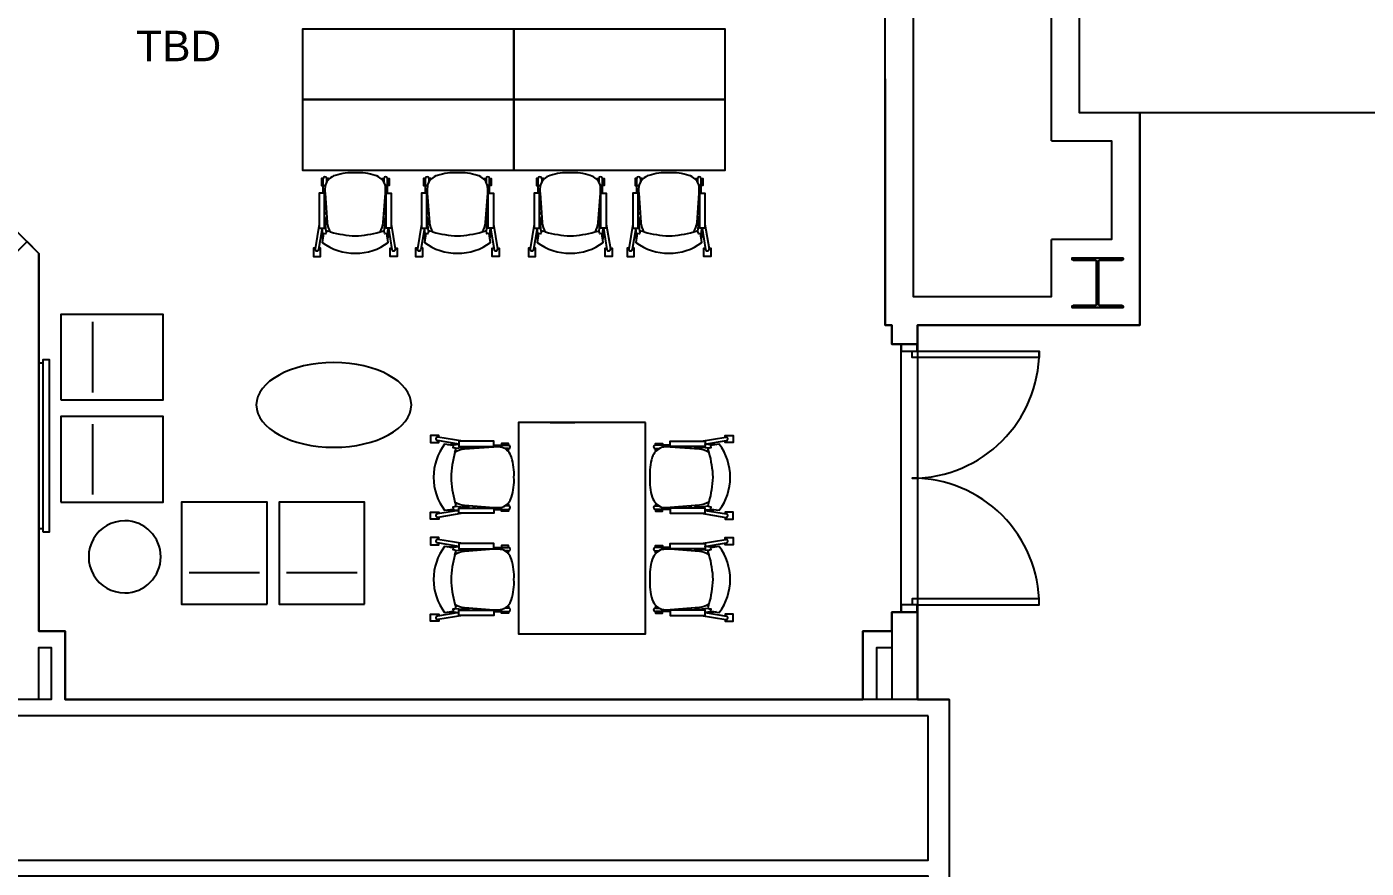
# Model space of a CAD drawing. Header units: inches. Extents: x 0 to 165, y 0 to 113.
# Drawn here: x 42.6 to 74.28, y 57.48 to 77.37 of the extents above; entities that cross this region are included whole.
import ezdxf

# ---------------------------------------------------------------- set-up
doc = ezdxf.new("R2010")
doc.units = ezdxf.units.IN
doc.header["$MEASUREMENT"] = 0
for name, color, linetype in [('COE', 2, 'Continuous'), ('Furnishings', 7, 'Continuous'), ('FYE', 3, 'Continuous'), ('FYE_Info', 7, 'Continuous'), ('IntDoorsWindows', 4, 'Continuous'), ('IntWalls', 5, 'Continuous'), ('Structure', 1, 'Continuous')]:
    doc.layers.add(name, color=color, linetype=linetype)
doc.styles.add('PDF ArialMT', font='arial.ttf')

msp = doc.modelspace()

# ---------------------------------------------------------------- linework, layer by layer
at = {"layer": 'COE'}
msp.add_lwpolyline([(65.616, 97.98), (67.424, 96.172), (69.672, 96.172), (69.672, 97.98), (77.421, 97.98), (77.421, 94.669), (89.7, 94.669), (89.7, 89.671), (76.668, 89.671), (76.668, 75.342), (67.502, 75.342), (67.502, 87.97), (63.166, 92.306), (18.599, 92.306)], dxfattribs=at)
at = {"layer": 'Furnishings'}
for points in [[(49.122, 75.655), (54.122, 75.655), (54.122, 77.32), (49.122, 77.32)], [(54.122, 75.655), (59.123, 75.655), (59.123, 77.32), (54.122, 77.32)], [(49.122, 75.655), (49.122, 73.987), (54.122, 73.987), (54.122, 75.655)], [(54.122, 75.655), (54.122, 73.987), (59.123, 73.987), (59.123, 75.655)], [(49.647, 73.44), (49.521, 73.44), (49.521, 72.61), (49.647, 72.61)], [(51.1, 73.44), (51.224, 73.44), (51.224, 72.61), (51.1, 72.61)], [(52.064, 73.44), (51.938, 73.44), (51.938, 72.61), (52.064, 72.61)], [(53.517, 73.44), (53.641, 73.44), (53.641, 72.61), (53.517, 72.61)], [(54.73, 73.44), (54.604, 73.44), (54.604, 72.61), (54.73, 72.61)], [(56.183, 73.44), (56.309, 73.44), (56.309, 72.61), (56.183, 72.61)], [(57.062, 73.44), (56.939, 73.44), (56.939, 72.61), (57.062, 72.61)], [(58.518, 73.44), (58.641, 73.44), (58.641, 72.61), (58.518, 72.61)], [(43.413, 68.55), (45.83, 68.55), (45.83, 70.572), (43.413, 70.572)], [(42.991, 65.423), (42.991, 69.505), (43.137, 69.505), (43.137, 65.423)], [(43.413, 66.133), (45.83, 66.133), (45.83, 68.155), (43.413, 68.155)], [(57.233, 68.017), (54.231, 68.017), (54.231, 63.018), (57.233, 63.018)], [(53.649, 67.447), (53.649, 67.572), (52.819, 67.572), (52.819, 67.447)], [(57.816, 67.447), (57.816, 67.572), (58.645, 67.572), (58.645, 67.447)], [(48.286, 63.716), (48.286, 66.133), (46.264, 66.133), (46.264, 63.716)], [(50.592, 63.716), (50.592, 66.133), (48.57, 66.133), (48.57, 63.716)], [(53.649, 65.993), (53.649, 65.87), (52.819, 65.87), (52.819, 65.993)], [(57.816, 65.993), (57.816, 65.87), (58.645, 65.87), (58.645, 65.993)], [(53.649, 65.032), (53.649, 65.155), (52.819, 65.155), (52.819, 65.032)], [(57.816, 65.032), (57.816, 65.155), (58.645, 65.155), (58.645, 65.032)], [(53.649, 63.576), (53.649, 63.453), (52.819, 63.453), (52.819, 63.576)], [(57.816, 63.576), (57.816, 63.453), (58.645, 63.453), (58.645, 63.576)]]:
    msp.add_lwpolyline(points, close=True, dxfattribs=at)
for points in [[(50.958, 72.521, 0.129392), (51.036, 72.746), (51.088, 73.44, 0.062318), (51.077, 73.637, 0.240908), (50.845, 73.86, 0.088263), (50.373, 73.919, 0.08829), (49.9, 73.86, 0.240906), (49.667, 73.637, 0.054538), (49.657, 73.44), (49.708, 72.746, 0.1294), (49.787, 72.521), (49.717, 72.542)], [(53.375, 72.521, 0.129411), (53.453, 72.746), (53.505, 73.44, 0.062354), (53.494, 73.637, 0.240903), (53.262, 73.86, 0.088261), (52.79, 73.919, 0.088289), (52.317, 73.86, 0.240901), (52.084, 73.637, 0.054538), (52.074, 73.44), (52.125, 72.746, 0.129401), (52.204, 72.521), (52.134, 72.542)], [(56.041, 72.521, 0.129363), (56.119, 72.746), (56.171, 73.44, 0.070146), (56.161, 73.637, 0.238684), (55.93, 73.86, 0.087885), (55.456, 73.919, 0.087885), (54.983, 73.86, 0.238681), (54.752, 73.637, 0.070122), (54.742, 73.44), (54.794, 72.746, 0.129422), (54.872, 72.521), (54.8, 72.542)], [(58.376, 72.521, 0.129363), (58.454, 72.746), (58.505, 73.44, 0.054514), (58.495, 73.637, 0.240913), (58.263, 73.86, 0.088291), (57.789, 73.919, 0.088263), (57.318, 73.86, 0.240917), (57.085, 73.637, 0.062305), (57.075, 73.44), (57.126, 72.746, 0.129381), (57.204, 72.521), (57.134, 72.542)], [(49.787, 72.521, 0.058109), (50.373, 72.429, 0.0579), (50.958, 72.521), (51.028, 72.542)], [(52.204, 72.521, 0.058109), (52.79, 72.429, 0.0579), (53.375, 72.521), (53.445, 72.542)], [(54.87, 72.521, 0.057705), (55.456, 72.429, 0.057705), (56.041, 72.521), (56.113, 72.542)], [(57.204, 72.521, 0.057902), (57.789, 72.429, 0.058107), (58.376, 72.521), (58.446, 72.542)], [(49.682, 72.517), (49.675, 72.476), (49.624, 72.484), (49.593, 72.276, 0.166269), (50.373, 72.017, 0.165679), (51.154, 72.276), (51.123, 72.484), (51.071, 72.476), (51.063, 72.517)], [(52.099, 72.517), (52.092, 72.476), (52.041, 72.484), (52.01, 72.276, 0.166271), (52.79, 72.017, 0.165676), (53.571, 72.276), (53.54, 72.484), (53.486, 72.476), (53.48, 72.517)], [(54.767, 72.517), (54.759, 72.476), (54.707, 72.484), (54.676, 72.276, 0.166272), (55.456, 72.017, 0.166271), (56.237, 72.276), (56.206, 72.484), (56.154, 72.476), (56.146, 72.517)], [(57.099, 72.517), (57.093, 72.476), (57.04, 72.484), (57.009, 72.276, 0.165682), (57.789, 72.017, 0.166271), (58.569, 72.276), (58.538, 72.484), (58.487, 72.476), (58.481, 72.517)], [(52.727, 67.412), (52.685, 67.418), (52.694, 67.469), (52.486, 67.5, 0.166272), (52.226, 66.72, 0.16568), (52.486, 65.94), (52.694, 65.97), (52.685, 66.024), (52.727, 66.03)], [(58.738, 66.03), (58.779, 66.024), (58.771, 65.97), (58.981, 65.94, 0.162121), (59.24, 66.72, 0.162714), (58.981, 67.5), (58.771, 67.469), (58.779, 67.418), (58.738, 67.412, 0.374945), (58.713, 67.377), (58.734, 67.307, 0.131537), (58.51, 67.385), (57.818, 67.436, 0.054368), (57.618, 67.426, 0.240889), (57.396, 67.193, 0.088313), (57.338, 66.72, 0.088299), (57.396, 66.248, 0.240885), (57.618, 66.016)], [(52.731, 67.307, 0.058116), (52.638, 66.72, 0.057909), (52.731, 66.135), (52.751, 66.065)], [(53.846, 66.016, 0.240917), (54.069, 66.248, 0.088319), (54.126, 66.72, 0.088333), (54.069, 67.193, 0.240921), (53.846, 67.426, 0.054367), (53.647, 67.436), (52.955, 67.385, 0.131533), (52.731, 67.307), (52.751, 67.377)], [(58.734, 67.307, -0.058108), (58.827, 66.72, -0.057901), (58.734, 66.135), (58.713, 66.065)], [(52.731, 66.135, 0.131552), (52.955, 66.057), (53.647, 66.005)], [(58.734, 66.135, -0.131555), (58.51, 66.057), (57.818, 66.005)], [(52.727, 64.995), (52.685, 65.001), (52.694, 65.052), (52.486, 65.083, 0.166273), (52.226, 64.303, 0.166072), (52.486, 63.525), (52.694, 63.556), (52.685, 63.607), (52.727, 63.613)], [(53.846, 63.599, 0.240919), (54.069, 63.831, 0.08832), (54.126, 64.303, 0.088333), (54.069, 64.776, 0.240923), (53.846, 65.009, 0.054379), (53.647, 65.019), (52.955, 64.968, 0.131532), (52.731, 64.89), (52.751, 64.96)], [(58.738, 63.613), (58.779, 63.607), (58.771, 63.556), (58.981, 63.525, 0.162506), (59.24, 64.303, 0.162715), (58.981, 65.083), (58.771, 65.052), (58.779, 65.001), (58.738, 64.995, 0.374879), (58.713, 64.96), (58.734, 64.89, 0.131536), (58.51, 64.968), (57.818, 65.019, 0.05438), (57.618, 65.009, 0.240891), (57.396, 64.776, 0.088313), (57.338, 64.303, 0.0883), (57.396, 63.831, 0.240887), (57.618, 63.599)], [(52.731, 64.89, 0.058116), (52.638, 64.303, 0.057909), (52.731, 63.718), (52.751, 63.648)], [(58.734, 64.89, -0.058108), (58.827, 64.303, -0.057901), (58.734, 63.718), (58.713, 63.648)], [(52.731, 63.718, 0.131533), (52.955, 63.64), (53.647, 63.588)], [(58.734, 63.718, -0.131536), (58.51, 63.64), (57.818, 63.588)]]:
    msp.add_lwpolyline(points, format="xyb", dxfattribs=at)
for points in [[(49.614, 73.44), (49.614, 73.785), (49.573, 73.785), (49.573, 73.619), (49.665, 73.619)], [(49.739, 73.757), (49.739, 73.785), (49.696, 73.785), (49.696, 73.701)], [(51.007, 73.757), (51.007, 73.785), (51.049, 73.785), (51.049, 73.701)], [(51.131, 73.44), (51.131, 73.785), (51.174, 73.785), (51.174, 73.619), (51.08, 73.619)], [(52.031, 73.44), (52.031, 73.785), (51.99, 73.785), (51.99, 73.619), (52.082, 73.619)], [(52.156, 73.757), (52.156, 73.785), (52.113, 73.785), (52.113, 73.701)], [(53.422, 73.757), (53.422, 73.785), (53.466, 73.785), (53.466, 73.701)], [(53.548, 73.44), (53.548, 73.785), (53.589, 73.785), (53.589, 73.619), (53.497, 73.619)], [(54.697, 73.44), (54.697, 73.785), (54.656, 73.785), (54.656, 73.619), (54.748, 73.619)], [(54.822, 73.757), (54.822, 73.785), (54.781, 73.785), (54.781, 73.701)], [(56.091, 73.757), (56.091, 73.785), (56.132, 73.785), (56.132, 73.701)], [(56.216, 73.44), (56.216, 73.785), (56.257, 73.785), (56.257, 73.619), (56.165, 73.619)], [(57.031, 73.44), (57.031, 73.785), (56.99, 73.785), (56.99, 73.619), (57.083, 73.619)], [(57.157, 73.757), (57.157, 73.785), (57.114, 73.785), (57.114, 73.701)], [(58.423, 73.757), (58.423, 73.785), (58.466, 73.785), (58.466, 73.701)], [(58.549, 73.44), (58.549, 73.785), (58.59, 73.785), (58.59, 73.619), (58.497, 73.619)], [(49.694, 72.948), (49.647, 72.948)], [(49.686, 72.53), (49.647, 72.933)], [(51.051, 72.948), (51.1, 72.948)], [(51.059, 72.53), (51.1, 72.933)], [(52.111, 72.948), (52.064, 72.948)], [(52.103, 72.53), (52.064, 72.933)], [(53.468, 72.948), (53.517, 72.948)], [(53.476, 72.53), (53.517, 72.933)], [(54.777, 72.948), (54.73, 72.948)], [(54.769, 72.53), (54.73, 72.933)], [(56.136, 72.948), (56.183, 72.948)], [(56.144, 72.53), (56.183, 72.933)], [(57.112, 72.948), (57.062, 72.948)], [(57.103, 72.53), (57.062, 72.933)], [(58.468, 72.948), (58.518, 72.948)], [(58.477, 72.53), (58.518, 72.933)], [(49.521, 72.707), (49.424, 72.12)], [(49.603, 72.35), (49.589, 72.46), (49.589, 72.614), (49.507, 72.106)], [(49.614, 72.414), (49.593, 72.61)], [(49.702, 72.843), (49.669, 72.843), (49.669, 72.692)], [(51.042, 72.843), (51.075, 72.843), (51.075, 72.692)], [(51.133, 72.414), (51.152, 72.61)], [(51.141, 72.35), (51.156, 72.46), (51.156, 72.61), (51.24, 72.106)], [(51.224, 72.707), (51.32, 72.12)], [(51.938, 72.707), (51.841, 72.12)], [(52.02, 72.35), (52.006, 72.46), (52.006, 72.614), (51.924, 72.106)], [(52.031, 72.414), (52.01, 72.61)], [(52.119, 72.843), (52.086, 72.843), (52.086, 72.692)], [(53.459, 72.843), (53.492, 72.843), (53.492, 72.692)], [(53.55, 72.414), (53.569, 72.61)], [(53.558, 72.35), (53.573, 72.46), (53.573, 72.61), (53.655, 72.106)], [(53.641, 72.707), (53.737, 72.12)], [(54.604, 72.707), (54.507, 72.12)], [(54.686, 72.35), (54.674, 72.46), (54.674, 72.614), (54.59, 72.106)], [(54.697, 72.414), (54.678, 72.61)], [(54.785, 72.843), (54.752, 72.843), (54.752, 72.692)], [(56.128, 72.843), (56.158, 72.843), (56.158, 72.692)], [(56.216, 72.414), (56.235, 72.61)], [(56.239, 72.61), (56.239, 72.46), (56.226, 72.35)], [(56.241, 72.61), (56.323, 72.106)], [(56.309, 72.707), (56.406, 72.12)], [(56.939, 72.707), (56.842, 72.12)], [(57.021, 72.35), (57.007, 72.46), (57.007, 72.614), (56.924, 72.106)], [(57.029, 72.414), (57.011, 72.61)], [(57.12, 72.843), (57.087, 72.843), (57.087, 72.692)], [(58.46, 72.843), (58.493, 72.843), (58.493, 72.692)], [(58.549, 72.414), (58.569, 72.61)], [(58.559, 72.35), (58.573, 72.46), (58.573, 72.61), (58.656, 72.106)], [(58.641, 72.707), (58.738, 72.12)], [(49.426, 72.136), (49.383, 72.136), (49.383, 71.945), (49.55, 71.945), (49.55, 72.136), (49.511, 72.136)], [(51.318, 72.136), (51.362, 72.136), (51.362, 71.945), (51.195, 71.945), (51.195, 72.136), (51.234, 72.136)], [(51.843, 72.136), (51.8, 72.136), (51.8, 71.945), (51.967, 71.945), (51.967, 72.136), (51.928, 72.136)], [(53.735, 72.136), (53.779, 72.136), (53.779, 71.945), (53.612, 71.945), (53.612, 72.136), (53.651, 72.136)], [(54.511, 72.136), (54.466, 72.136), (54.466, 71.945), (54.633, 71.945), (54.633, 72.136), (54.596, 72.136)], [(56.401, 72.136), (56.447, 72.136), (56.447, 71.945), (56.28, 71.945), (56.28, 72.136), (56.317, 72.136)], [(56.844, 72.136), (56.801, 72.136), (56.801, 71.945), (56.968, 71.945), (56.968, 72.136), (56.928, 72.136)], [(58.736, 72.136), (58.779, 72.136), (58.779, 71.945), (58.612, 71.945), (58.612, 72.136), (58.652, 72.136)], [(44.162, 70.395), (44.162, 68.727)], [(42.991, 65.505), (42.888, 65.505), (42.888, 69.423), (42.991, 69.423)], [(44.162, 67.978), (44.162, 66.31)], [(54.983, 68.017), (55.566, 68.017)], [(52.346, 67.667), (52.346, 67.71), (52.154, 67.71), (52.154, 67.543), (52.346, 67.543), (52.346, 67.582)], [(52.558, 67.49), (52.669, 67.504), (52.823, 67.504), (52.315, 67.587)], [(52.916, 67.572), (52.329, 67.669)], [(52.624, 67.48), (52.819, 67.5)], [(53.649, 67.48), (53.995, 67.48), (53.995, 67.521), (53.828, 67.521), (53.828, 67.428)], [(57.816, 67.48), (57.47, 67.48), (57.47, 67.521), (57.637, 67.521), (57.637, 67.428)], [(58.549, 67.572), (59.135, 67.669)], [(58.907, 67.49), (58.796, 67.504), (58.641, 67.504), (59.15, 67.587)], [(58.841, 67.48), (58.645, 67.5)], [(59.119, 67.667), (59.119, 67.71), (59.312, 67.71), (59.312, 67.543), (59.119, 67.543), (59.119, 67.582)], [(52.739, 67.407), (53.142, 67.447)], [(53.052, 67.391), (53.052, 67.424), (52.899, 67.424)], [(53.157, 67.399), (53.157, 67.447)], [(53.966, 67.354), (53.995, 67.354), (53.995, 67.397), (53.908, 67.397)], [(57.499, 67.354), (57.47, 67.354), (57.47, 67.397), (57.556, 67.397)], [(58.308, 67.399), (58.308, 67.447)], [(58.728, 67.407), (58.322, 67.447)], [(58.413, 67.391), (58.413, 67.424), (58.565, 67.424)], [(52.346, 65.775), (52.346, 65.732), (52.154, 65.732), (52.154, 65.898), (52.346, 65.898), (52.346, 65.859)], [(52.558, 65.952), (52.669, 65.938), (52.819, 65.938), (52.315, 65.855)], [(52.624, 65.96), (52.819, 65.942)], [(52.739, 66.034), (53.142, 65.993)], [(53.052, 66.051), (53.052, 66.018), (52.899, 66.018)], [(53.157, 66.043), (53.157, 65.993)], [(53.649, 65.962), (53.995, 65.962), (53.995, 65.921), (53.828, 65.921), (53.828, 66.014)], [(53.966, 66.088), (53.995, 66.088), (53.995, 66.045), (53.908, 66.045)], [(57.499, 66.088), (57.47, 66.088), (57.47, 66.045), (57.556, 66.045)], [(57.816, 65.962), (57.47, 65.962), (57.47, 65.921), (57.637, 65.921), (57.637, 66.014)], [(58.308, 66.043), (58.308, 65.993)], [(58.728, 66.034), (58.322, 65.993)], [(58.413, 66.051), (58.413, 66.018), (58.565, 66.018)], [(58.841, 65.96), (58.645, 65.942)], [(58.907, 65.952), (58.796, 65.938), (58.645, 65.938), (59.15, 65.855)], [(59.119, 65.775), (59.119, 65.732), (59.312, 65.732), (59.312, 65.898), (59.119, 65.898), (59.119, 65.859)], [(52.916, 65.87), (52.329, 65.773)], [(58.549, 65.87), (59.135, 65.773)], [(52.346, 65.25), (52.346, 65.293), (52.154, 65.293), (52.154, 65.126), (52.346, 65.126), (52.346, 65.165)], [(52.916, 65.155), (52.329, 65.252)], [(58.549, 65.155), (59.135, 65.252)], [(59.119, 65.25), (59.119, 65.293), (59.312, 65.293), (59.312, 65.126), (59.119, 65.126), (59.119, 65.165)], [(52.558, 65.073), (52.669, 65.087), (52.823, 65.087), (52.315, 65.17)], [(52.624, 65.063), (52.819, 65.083)], [(52.739, 64.99), (53.142, 65.032)], [(53.052, 64.974), (53.052, 65.007), (52.899, 65.007)], [(53.157, 64.982), (53.157, 65.032)], [(53.649, 65.063), (53.995, 65.063), (53.995, 65.104), (53.828, 65.104), (53.828, 65.011)], [(53.966, 64.937), (53.995, 64.937), (53.995, 64.98), (53.908, 64.98)], [(57.816, 65.063), (57.47, 65.063), (57.47, 65.104), (57.637, 65.104), (57.637, 65.011)], [(57.499, 64.937), (57.47, 64.937), (57.47, 64.98), (57.556, 64.98)], [(58.308, 64.982), (58.308, 65.032)], [(58.728, 64.99), (58.322, 65.032)], [(58.413, 64.974), (58.413, 65.007), (58.565, 65.007)], [(58.907, 65.073), (58.796, 65.087), (58.641, 65.087), (59.15, 65.17)], [(58.841, 65.063), (58.645, 65.083)], [(46.441, 64.466), (48.109, 64.466)], [(48.747, 64.466), (50.415, 64.466)], [(53.966, 63.671), (53.995, 63.671), (53.995, 63.628), (53.908, 63.628)], [(57.499, 63.671), (57.47, 63.671), (57.47, 63.628), (57.556, 63.628)], [(52.346, 63.358), (52.346, 63.315), (52.154, 63.315), (52.154, 63.481), (52.346, 63.481), (52.346, 63.442)], [(52.558, 63.535), (52.669, 63.521), (52.819, 63.521), (52.315, 63.438)], [(52.916, 63.453), (52.329, 63.356)], [(52.624, 63.545), (52.819, 63.525)], [(52.739, 63.617), (53.142, 63.576)], [(53.052, 63.634), (53.052, 63.601), (52.899, 63.601)], [(53.157, 63.626), (53.157, 63.576)], [(53.649, 63.545), (53.995, 63.545), (53.995, 63.504), (53.828, 63.504), (53.828, 63.597)], [(57.816, 63.545), (57.47, 63.545), (57.47, 63.504), (57.637, 63.504), (57.637, 63.597)], [(58.308, 63.626), (58.308, 63.576)], [(58.728, 63.617), (58.322, 63.576)], [(58.413, 63.634), (58.413, 63.601), (58.565, 63.601)], [(58.549, 63.453), (59.135, 63.356)], [(58.841, 63.545), (58.645, 63.525)], [(58.907, 63.535), (58.796, 63.521), (58.645, 63.521), (59.15, 63.438)], [(59.119, 63.358), (59.119, 63.315), (59.312, 63.315), (59.312, 63.481), (59.119, 63.481), (59.119, 63.442)]]:
    msp.add_lwpolyline(points, dxfattribs=at)
msp.add_lwpolyline([(44.922, 63.986, 0.999034), (44.922, 65.692, 1.000934)], format="xyb", close=True, dxfattribs=at)
for centre, radius, start, end in [((49.655, 73.785), 0.0413, 0.168, 179.8368), ((51.09, 73.785), 0.0413, 0.1575, 179.8358), ((52.072, 73.785), 0.0413, 0.1604, 179.8358), ((53.507, 73.785), 0.0413, 0.1642, 179.8358), ((54.74, 73.785), 0.0413, 0.1661, 89.8384), ((56.173, 73.785), 0.0413, 90.1673, 179.8282), ((57.072, 73.785), 0.0413, 0.1623, 179.8358), ((58.507, 73.785), 0.0413, 0.1565, 179.8282), ((56.193, 72.823), 0.0404, 116.0826, 153.9174), ((53.995, 67.438), 0.0413, 270.1664, 89.8365), ((57.47, 67.438), 0.0413, 90.1662, 269.831), ((53.258, 67.401), 0.072, 140.4513, 179.5824), ((58.475, 67.498), 0.0976, 216.4181, 233.564), ((53.995, 66.004), 0.0413, 270.1702, 89.8346), ((57.47, 66.003), 0.0413, 90.1681, 269.8272), ((58.475, 65.943), 0.0976, 126.4293, 143.5886), ((53.995, 65.021), 0.0413, 270.1683, 89.8327), ((57.47, 65.021), 0.0413, 90.17, 269.8291), ((58.475, 65.081), 0.0975, 216.4085, 233.5825), ((53.995, 63.587), 0.0413, 270.1626, 89.8336), ((57.47, 63.586), 0.0413, 90.169, 269.8348), ((58.475, 63.526), 0.0976, 126.436, 143.5819)]:
    msp.add_arc(centre, radius, start, end, dxfattribs=at)
for points in [[(54.74, 73.827), (54.715, 73.827), (54.697, 73.808), (54.697, 73.785)], [(56.216, 73.785), (56.216, 73.808), (56.198, 73.827), (56.173, 73.827)], [(49.647, 72.993), (49.659, 72.983), (49.675, 72.978), (49.692, 72.978)], [(49.673, 72.84), (49.669, 72.849), (49.661, 72.855), (49.653, 72.859)], [(51.053, 72.978), (51.069, 72.978), (51.086, 72.983), (51.1, 72.993)], [(51.092, 72.859), (51.084, 72.855), (51.077, 72.849), (51.071, 72.84)], [(52.064, 72.993), (52.076, 72.983), (52.092, 72.978), (52.109, 72.978)], [(52.09, 72.84), (52.086, 72.849), (52.078, 72.855), (52.07, 72.859)], [(53.47, 72.978), (53.486, 72.978), (53.503, 72.983), (53.517, 72.993)], [(53.509, 72.859), (53.501, 72.855), (53.494, 72.849), (53.488, 72.84)], [(54.73, 72.993), (54.742, 72.983), (54.759, 72.978), (54.775, 72.978)], [(54.756, 72.84), (54.752, 72.849), (54.746, 72.855), (54.736, 72.859)], [(56.138, 72.978), (56.154, 72.978), (56.171, 72.983), (56.183, 72.993)], [(57.062, 72.993), (57.077, 72.983), (57.093, 72.978), (57.11, 72.978)], [(57.091, 72.84), (57.085, 72.849), (57.079, 72.855), (57.07, 72.859)], [(58.47, 72.978), (58.487, 72.978), (58.503, 72.983), (58.518, 72.993)], [(58.51, 72.859), (58.501, 72.855), (58.495, 72.849), (58.489, 72.84)], [(49.717, 72.542), (49.702, 72.546), (49.688, 72.538), (49.684, 72.523)], [(51.034, 72.542), (51.032, 72.542), (51.03, 72.542), (51.028, 72.542)], [(51.063, 72.517), (51.063, 72.532), (51.049, 72.544), (51.034, 72.542)], [(52.134, 72.542), (52.119, 72.546), (52.105, 72.538), (52.101, 72.523)], [(53.451, 72.542), (53.449, 72.542), (53.447, 72.542), (53.445, 72.542)], [(53.48, 72.517), (53.478, 72.532), (53.466, 72.544), (53.451, 72.542)], [(54.8, 72.542), (54.785, 72.546), (54.771, 72.538), (54.767, 72.523)], [(56.117, 72.542), (56.117, 72.542), (56.115, 72.542), (56.113, 72.542)], [(56.146, 72.517), (56.146, 72.532), (56.134, 72.544), (56.117, 72.542)], [(57.134, 72.542), (57.12, 72.546), (57.103, 72.538), (57.099, 72.523)], [(58.452, 72.542), (58.45, 72.542), (58.448, 72.542), (58.446, 72.542)], [(58.481, 72.517), (58.479, 72.532), (58.466, 72.544), (58.452, 72.542)], [(49.603, 72.515), (49.597, 72.513), (49.593, 72.509), (49.589, 72.503)], [(49.684, 72.523), (49.682, 72.521), (49.682, 72.519), (49.682, 72.517)], [(51.156, 72.503), (51.152, 72.509), (51.147, 72.513), (51.141, 72.515)], [(52.02, 72.515), (52.014, 72.513), (52.01, 72.509), (52.006, 72.503)], [(52.101, 72.523), (52.099, 72.521), (52.099, 72.519), (52.099, 72.517)], [(53.573, 72.503), (53.569, 72.509), (53.564, 72.513), (53.558, 72.515)], [(54.686, 72.515), (54.682, 72.513), (54.678, 72.509), (54.674, 72.503)], [(54.767, 72.523), (54.767, 72.521), (54.767, 72.519), (54.767, 72.517)], [(56.239, 72.503), (56.235, 72.509), (56.231, 72.513), (56.226, 72.515)], [(57.021, 72.515), (57.015, 72.513), (57.011, 72.509), (57.007, 72.503)], [(57.099, 72.523), (57.099, 72.521), (57.099, 72.519), (57.099, 72.517)], [(58.573, 72.503), (58.569, 72.509), (58.565, 72.513), (58.559, 72.515)], [(49.424, 72.12), (49.42, 72.097), (49.435, 72.075), (49.457, 72.073)], [(49.457, 72.073), (49.48, 72.068), (49.503, 72.083), (49.507, 72.106)], [(51.24, 72.106), (51.242, 72.083), (51.265, 72.068), (51.287, 72.073)], [(51.287, 72.073), (51.31, 72.075), (51.325, 72.097), (51.32, 72.12)], [(51.841, 72.12), (51.837, 72.097), (51.852, 72.075), (51.874, 72.073)], [(51.874, 72.073), (51.897, 72.068), (51.92, 72.083), (51.924, 72.106)], [(53.655, 72.106), (53.659, 72.083), (53.682, 72.068), (53.704, 72.073)], [(53.704, 72.073), (53.727, 72.075), (53.741, 72.097), (53.737, 72.12)], [(54.507, 72.12), (54.503, 72.097), (54.52, 72.075), (54.542, 72.073)], [(54.542, 72.073), (54.565, 72.068), (54.586, 72.083), (54.59, 72.106)], [(56.323, 72.106), (56.327, 72.083), (56.348, 72.068), (56.371, 72.073)], [(56.371, 72.073), (56.393, 72.075), (56.41, 72.097), (56.406, 72.12)], [(56.842, 72.12), (56.838, 72.097), (56.852, 72.075), (56.875, 72.073)], [(56.875, 72.073), (56.898, 72.068), (56.92, 72.083), (56.924, 72.106)], [(58.656, 72.106), (58.66, 72.083), (58.682, 72.068), (58.705, 72.073)], [(58.705, 72.073), (58.728, 72.075), (58.742, 72.097), (58.738, 72.12)], [(49.865, 69.431), (48.852, 69.431), (48.033, 68.982), (48.033, 68.431)], [(51.699, 68.431), (51.699, 68.982), (50.878, 69.431), (49.865, 69.431)], [(48.033, 68.431), (48.033, 67.879), (48.852, 67.43), (49.865, 67.43)], [(49.865, 67.43), (50.878, 67.43), (51.699, 67.879), (51.699, 68.431)], [(52.28, 67.636), (52.278, 67.613), (52.292, 67.591), (52.315, 67.587)], [(52.329, 67.669), (52.307, 67.673), (52.284, 67.659), (52.28, 67.636)], [(52.724, 67.49), (52.72, 67.496), (52.716, 67.5), (52.712, 67.504)], [(58.752, 67.504), (58.748, 67.5), (58.744, 67.496), (58.74, 67.49)], [(59.185, 67.636), (59.181, 67.659), (59.16, 67.673), (59.135, 67.669)], [(59.15, 67.587), (59.172, 67.591), (59.189, 67.613), (59.185, 67.636)], [(52.733, 67.41), (52.731, 67.412), (52.729, 67.412), (52.727, 67.412)], [(52.751, 67.377), (52.755, 67.391), (52.747, 67.407), (52.733, 67.41)], [(53.05, 67.42), (53.056, 67.426), (53.064, 67.432), (53.068, 67.44)], [(58.279, 67.401), (58.279, 67.418), (58.273, 67.434), (58.265, 67.447)], [(58.713, 67.383), (58.713, 67.381), (58.713, 67.379), (58.713, 67.377)], [(52.712, 65.938), (52.716, 65.942), (52.72, 65.946), (52.724, 65.952)], [(52.727, 66.03), (52.741, 66.032), (52.753, 66.045), (52.751, 66.059)], [(52.751, 66.059), (52.751, 66.061), (52.751, 66.063), (52.751, 66.065)], [(53.068, 66.001), (53.064, 66.01), (53.056, 66.016), (53.05, 66.022)], [(53.186, 66.04), (53.186, 66.024), (53.192, 66.008), (53.202, 65.993)], [(53.647, 66.005), (53.715, 66.001), (53.781, 66.003), (53.846, 66.016)], [(57.618, 66.016), (57.684, 66.003), (57.75, 66.001), (57.818, 66.005)], [(58.265, 65.993), (58.273, 66.008), (58.279, 66.024), (58.279, 66.04)], [(58.713, 66.065), (58.711, 66.051), (58.72, 66.034), (58.734, 66.03)], [(58.734, 66.03), (58.734, 66.03), (58.736, 66.03), (58.738, 66.03)], [(58.74, 65.952), (58.744, 65.946), (58.748, 65.942), (58.752, 65.938)], [(52.315, 65.855), (52.292, 65.851), (52.278, 65.828), (52.28, 65.806)], [(52.28, 65.806), (52.284, 65.783), (52.307, 65.769), (52.329, 65.773)], [(59.135, 65.773), (59.16, 65.769), (59.181, 65.783), (59.185, 65.806)], [(59.185, 65.806), (59.189, 65.828), (59.172, 65.851), (59.15, 65.855)], [(52.329, 65.252), (52.307, 65.256), (52.284, 65.242), (52.28, 65.219)], [(59.185, 65.219), (59.181, 65.242), (59.16, 65.256), (59.135, 65.252)], [(52.28, 65.219), (52.278, 65.196), (52.292, 65.174), (52.315, 65.17)], [(52.724, 65.073), (52.72, 65.079), (52.716, 65.083), (52.712, 65.087)], [(52.733, 64.993), (52.731, 64.995), (52.729, 64.995), (52.727, 64.995)], [(52.751, 64.96), (52.755, 64.974), (52.747, 64.99), (52.733, 64.993)], [(53.05, 65.003), (53.056, 65.009), (53.064, 65.015), (53.068, 65.023)], [(53.202, 65.032), (53.192, 65.017), (53.186, 65.001), (53.186, 64.984)], [(58.279, 64.984), (58.279, 65.001), (58.273, 65.017), (58.265, 65.032)], [(58.713, 64.966), (58.713, 64.964), (58.713, 64.962), (58.713, 64.96)], [(58.752, 65.087), (58.748, 65.083), (58.744, 65.079), (58.74, 65.073)], [(59.15, 65.17), (59.172, 65.174), (59.189, 65.196), (59.185, 65.219)], [(52.315, 63.438), (52.292, 63.434), (52.278, 63.411), (52.28, 63.389)], [(52.28, 63.389), (52.284, 63.366), (52.307, 63.352), (52.329, 63.356)], [(52.712, 63.521), (52.716, 63.525), (52.72, 63.529), (52.724, 63.535)], [(52.727, 63.613), (52.741, 63.615), (52.753, 63.628), (52.751, 63.642)], [(52.751, 63.642), (52.751, 63.644), (52.751, 63.646), (52.751, 63.648)], [(53.068, 63.584), (53.064, 63.593), (53.056, 63.599), (53.05, 63.605)], [(53.186, 63.623), (53.186, 63.607), (53.192, 63.591), (53.202, 63.576)], [(53.647, 63.588), (53.715, 63.584), (53.781, 63.586), (53.846, 63.599)], [(57.618, 63.599), (57.684, 63.586), (57.75, 63.584), (57.818, 63.588)], [(58.265, 63.576), (58.273, 63.591), (58.279, 63.607), (58.279, 63.623)], [(58.713, 63.648), (58.711, 63.634), (58.72, 63.617), (58.734, 63.613)], [(58.734, 63.613), (58.734, 63.613), (58.736, 63.613), (58.738, 63.613)], [(58.74, 63.535), (58.744, 63.529), (58.748, 63.525), (58.752, 63.521)], [(59.135, 63.356), (59.16, 63.352), (59.181, 63.366), (59.185, 63.389)], [(59.185, 63.389), (59.189, 63.411), (59.172, 63.434), (59.15, 63.438)]]:
    msp.add_open_spline(points, degree=3, dxfattribs=at)
at = {"layer": 'FYE'}
msp.add_lwpolyline([(38.746, 91.703), (38.746, 79.342), (29.475, 79.352), (29.475, 74.341), (40.539, 74.345), (42.888, 72.015), (42.888, 63.08), (43.512, 63.08), (43.512, 61.466), (62.374, 61.466), (62.374, 63.08), (63.061, 63.08), (63.061, 63.533), (63.286, 63.533), (63.286, 69.868), (63.061, 69.868), (63.061, 70.321), (62.905, 70.321), (62.905, 91.703), (57.499, 91.703), (57.499, 91.894), (43.164, 91.894), (43.164, 91.703)], close=True, dxfattribs=at)
msp.add_lwpolyline([(76.668, 75.342), (68.927, 75.342), (68.927, 70.319), (63.665, 70.321), (63.665, 61.466), (64.42, 61.466), (64.42, 51.335), (64.42, 48.333), (64.422, 48.166)], dxfattribs=at)
at = {"layer": 'IntDoorsWindows'}
for points in [[(42.61, 72.293), (42.336, 72.021)], [(63.661, 69.701), (66.547, 69.701), (66.547, 69.555), (63.545, 69.555), (63.545, 69.701)], [(63.661, 63.7), (66.547, 63.7), (66.547, 63.846), (63.545, 63.846), (63.545, 63.7)]]:
    msp.add_lwpolyline(points, dxfattribs=at)
for points in [[(63.286, 69.868), (63.286, 69.701), (63.661, 69.701), (63.661, 69.868)], [(63.286, 63.7), (63.286, 63.533), (63.661, 63.533), (63.661, 63.7)]]:
    msp.add_lwpolyline(points, close=True, dxfattribs=at)
msp.add_lwpolyline([(66.547, 63.7, 0.414236), (63.545, 66.699, 0.414095), (66.547, 69.701)], format="xyb", dxfattribs=at)
at = {"layer": 'IntWalls'}
for points in [[(68.927, 70.788), (68.927, 70.319), (63.665, 70.319), (68.927, 70.319), (68.927, 75.342), (67.502, 75.342), (67.502, 87.97), (63.166, 92.306), (57.499, 92.306), (57.499, 91.703), (62.905, 91.703), (62.905, 84.145)], [(62.905, 76.143), (62.905, 70.321), (63.061, 70.321), (63.061, 69.868), (63.665, 69.868), (63.665, 70.321), (63.665, 69.868), (63.061, 69.868), (63.061, 70.321), (62.905, 70.321), (62.905, 91.703)], [(66.833, 72.342), (66.833, 70.988), (63.572, 70.988), (63.572, 90.957), (66.833, 87.696), (66.833, 74.675)], [(68.927, 74.872), (68.927, 75.078), (68.927, 75.342), (67.502, 75.342)], [(66.835, 74.675), (68.26, 74.675), (68.26, 72.34), (66.835, 72.34)], [(43.512, 61.466), (49.727, 61.466), (43.512, 61.466), (43.512, 63.08), (42.888, 63.08), (42.888, 72.015), (42.61, 72.293)], [(63.92, 61.466), (63.665, 61.466), (63.665, 63.533), (63.061, 63.533), (63.061, 61.466)], [(63.061, 63.08), (62.374, 63.08), (62.374, 61.466)], [(62.707, 61.466), (62.707, 62.695), (63.061, 62.695)], [(64.42, 61.466), (64.42, 51.335), (63.92, 51.335), (63.92, 57.283), (33.111, 57.283), (33.111, 46.692), (32.726, 46.692), (32.726, 57.283), (7.422, 57.283), (7.422, 61.079), (7.134, 61.079), (7.134, 61.466)]]:
    msp.add_lwpolyline(points, dxfattribs=at)
for points in [[(68.927, 72.32), (68.927, 70.319), (63.928, 70.319), (68.927, 70.319)], [(42.888, 61.466), (42.888, 62.695), (43.18, 62.695), (43.18, 61.466)], [(63.92, 61.079), (7.807, 61.079), (7.807, 57.668), (63.92, 57.668)]]:
    msp.add_lwpolyline(points, close=True, dxfattribs=at)
at = {"layer": 'IntWalls', "ltscale": 0.773786}
msp.add_lwpolyline([(42.888, 61.466), (7.134, 61.466)], dxfattribs=at)
at = {"layer": 'IntWalls', "ltscale": 1.01546}
msp.add_lwpolyline([(64.42, 61.466), (49.727, 61.466)], dxfattribs=at)
at = {"layer": 'Structure'}
for points in [[(68.532, 71.879), (68.532, 71.904), (67.321, 71.904), (68.532, 71.904)], [(67.323, 71.904), (67.323, 71.879)], [(67.35, 71.854), (67.877, 71.854)], [(67.902, 71.83), (67.902, 70.808)], [(67.951, 70.808), (67.951, 71.83)], [(67.976, 71.854), (68.507, 71.854)], [(67.321, 70.734), (68.532, 70.734), (68.532, 70.759), (68.532, 70.734)], [(67.323, 70.761), (67.323, 70.736)], [(67.877, 70.784), (67.35, 70.784)], [(68.507, 70.784), (67.976, 70.784)]]:
    msp.add_lwpolyline(points, close=True, dxfattribs=at)
for points in [[(67.348, 71.854), (67.333, 71.854), (67.323, 71.867), (67.323, 71.879)], [(67.348, 71.854), (67.333, 71.854), (67.323, 71.867), (67.323, 71.879)], [(67.877, 71.854), (67.889, 71.854), (67.902, 71.842), (67.902, 71.83)], [(67.877, 71.854), (67.889, 71.854), (67.902, 71.842), (67.902, 71.83)], [(67.951, 71.83), (67.951, 71.842), (67.963, 71.854), (67.976, 71.854)], [(67.951, 71.83), (67.951, 71.842), (67.963, 71.854), (67.976, 71.854)], [(68.532, 71.879), (68.532, 71.867), (68.519, 71.854), (68.507, 71.854)], [(68.532, 71.879), (68.532, 71.867), (68.519, 71.854), (68.507, 71.854)], [(67.323, 70.761), (67.323, 70.773), (67.333, 70.786), (67.348, 70.786)], [(67.323, 70.761), (67.323, 70.773), (67.333, 70.786), (67.348, 70.786)], [(67.902, 70.808), (67.902, 70.796), (67.889, 70.784), (67.877, 70.784)], [(67.902, 70.808), (67.902, 70.796), (67.889, 70.784), (67.877, 70.784)], [(67.976, 70.784), (67.963, 70.784), (67.951, 70.796), (67.951, 70.808)], [(67.976, 70.784), (67.963, 70.784), (67.951, 70.796), (67.951, 70.808)], [(68.507, 70.784), (68.519, 70.784), (68.532, 70.771), (68.532, 70.759)], [(68.507, 70.784), (68.519, 70.784), (68.532, 70.771), (68.532, 70.759)]]:
    msp.add_open_spline(points, degree=3, dxfattribs=at)

# ---------------------------------------------------------------- texts
at = {"layer": 'FYE_Info', "insert": (45.191, 76.92), "char_height": 0.72, "attachment_point": 4, "style": 'PDF ArialMT'}
msp.add_mtext('TBD', dxfattribs=at)

doc.saveas('drawing.dxf')
